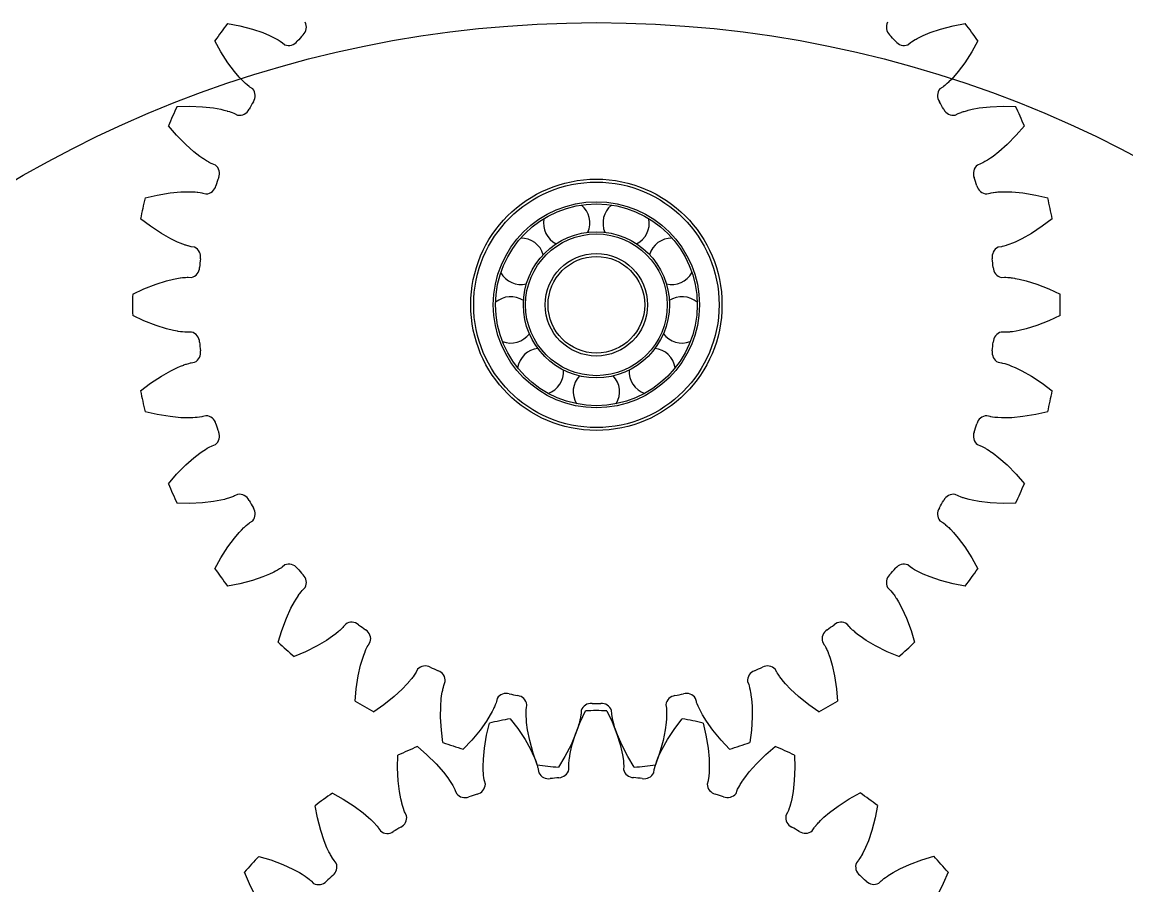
# Model space of a CAD drawing. Extents: x -3282 to 4846, y -1718 to 1845.
# Drawn here: x 2513.8 to 2628.1, y 519.1 to 608.4 of the extents above; entities that cross this region are included whole.
import ezdxf

# ---------------------------------------------------------------- set-up
doc = ezdxf.new("R2010")
doc.units = 0
doc.layers.get('0').update_dxf_attribs({"linetype": 'CONTINUOUS'})
doc.layers.add('OUTLINE', color=7, linetype='CONTINUOUS')

msp = doc.modelspace()

# ---------------------------------------------------------------- linework, layer by layer
at = {"color": 1}
for p, q in [((2535.046013, 608.288505), (2536.306459, 608.048499)), ((2610.136578, 608.048499), (2611.397025, 608.288505)), ((2536.306459, 608.048499), (2537.619102, 607.708593)), ((2537.619102, 607.708593), (2538.690024, 607.346767)), ((2538.690024, 607.346767), (2539.392957, 607.056266)), ((2607.050078, 607.056265), (2607.753013, 607.346767)), ((2607.753013, 607.346767), (2608.823935, 607.708593)), ((2608.823935, 607.708593), (2610.136578, 608.048499)), ((2534.364824, 605.376068), (2533.747066, 606.500659)), ((2539.392957, 607.056266), (2539.683123, 606.920233)), ((2539.683123, 606.920233), (2540.021278, 606.747614)), ((2540.021278, 606.747614), (2540.02947, 606.743214)), ((2540.02947, 606.743214), (2540.227684, 606.633052)), ((2540.227684, 606.633052), (2540.291637, 606.59584)), ((2540.291637, 606.59584), (2540.4974, 606.469316)), ((2540.4974, 606.469316), (2540.641694, 606.372481)), ((2540.641694, 606.372481), (2540.709845, 606.323216)), ((2540.709839, 606.32322), (2540.978943, 606.101566)), ((2605.464094, 606.101566), (2605.733198, 606.32322)), ((2605.733198, 606.32322), (2605.825442, 606.389265)), ((2605.825442, 606.389265), (2606.020443, 606.516644)), ((2606.020443, 606.516644), (2606.0292, 606.522078)), ((2606.0292, 606.522078), (2606.215357, 606.633054)), ((2606.215357, 606.633054), (2606.305747, 606.684205)), ((2606.305747, 606.684205), (2606.413565, 606.743213)), ((2606.413565, 606.743213), (2606.62, 606.850832)), ((2606.62, 606.850832), (2606.6867, 606.88425)), ((2606.6867, 606.88425), (2607.050082, 607.056267)), ((2612.695971, 606.500658), (2612.078213, 605.376068)), ((2535.093723, 604.232707), (2534.364824, 605.376068)), ((2612.078213, 605.376068), (2611.349314, 604.232707)), ((2535.768774, 603.32601), (2535.093723, 604.232707)), ((2611.349314, 604.232707), (2610.674263, 603.32601)), ((2536.262276, 602.747249), (2535.768774, 603.32601)), ((2536.538162, 602.454811), (2536.262273, 602.747252)), ((2610.180763, 602.747251), (2609.961721, 602.513323)), ((2610.674263, 603.32601), (2610.180763, 602.747251)), ((2536.590556, 602.401703), (2536.538162, 602.454811)), ((2536.7567, 602.238628), (2536.590556, 602.401703)), ((2536.846137, 602.154321), (2536.7567, 602.238628)), ((2536.922716, 602.084162), (2536.846137, 602.154321)), ((2537.085786, 601.94141), (2536.922716, 602.084162)), ((2537.093661, 601.93476), (2537.085786, 601.94141)), ((2537.275064, 601.788665), (2537.093661, 601.93476)), ((2537.366381, 601.721345), (2537.275064, 601.788665)), ((2537.660344, 601.533906), (2537.366381, 601.721345)), ((2609.076656, 601.721345), (2608.782693, 601.533906)), ((2609.144564, 601.770933), (2609.07665, 601.721341)), ((2609.281248, 601.878241), (2609.144564, 601.770933)), ((2609.465165, 602.034835), (2609.281248, 601.878241)), ((2609.520317, 602.084159), (2609.465165, 602.034835)), ((2609.686339, 602.238629), (2609.520317, 602.084159)), ((2609.693056, 602.245061), (2609.686339, 602.238629)), ((2609.961721, 602.513323), (2609.693056, 602.245061)), ((2529.82961, 599.715424), (2531.112412, 599.742725)), ((2531.112412, 599.742725), (2532.467041, 599.68316)), ((2532.467041, 599.68316), (2533.589789, 599.551898)), ((2533.589789, 599.551898), (2534.337759, 599.413893)), ((2534.337759, 599.413893), (2534.649867, 599.341161)), ((2534.649867, 599.341161), (2535.016522, 599.242621)), ((2535.016522, 599.242621), (2535.02545, 599.24002)), ((2535.02545, 599.24002), (2535.242237, 599.173477)), ((2535.242237, 599.173477), (2535.312529, 599.150375)), ((2535.312529, 599.150375), (2535.540102, 599.069396)), ((2610.995643, 599.103631), (2611.200805, 599.173478)), ((2611.200805, 599.173478), (2611.299855, 599.204718)), ((2611.299855, 599.204718), (2611.417585, 599.24002)), ((2611.417585, 599.24002), (2611.641884, 599.302367)), ((2611.641884, 599.302367), (2611.714074, 599.321187)), ((2611.714074, 599.321187), (2612.10528, 599.413893)), ((2612.105276, 599.413893), (2612.853248, 599.551898)), ((2612.853248, 599.551898), (2613.975996, 599.68316)), ((2613.975996, 599.68316), (2615.330626, 599.742725)), ((2615.330626, 599.742725), (2616.613429, 599.715424)), ((2535.540102, 599.069396), (2535.701375, 599.004678)), ((2535.701375, 599.004678), (2535.778279, 598.970658)), ((2535.778273, 598.970661), (2536.087581, 598.809801)), ((2610.355456, 598.809801), (2610.664764, 598.970661)), ((2610.664764, 598.970661), (2610.768723, 599.016084)), ((2610.768723, 599.016084), (2610.985947, 599.100137)), ((2610.985947, 599.100137), (2610.995643, 599.103631)), ((2529.768836, 596.725004), (2528.930761, 597.69658)), ((2617.512275, 597.696579), (2616.674201, 596.725004)), ((2530.719525, 595.758174), (2529.768836, 596.725004)), ((2531.568337, 595.011642), (2530.719525, 595.758174)), ((2615.723512, 595.758174), (2614.8747, 595.011642)), ((2616.674201, 596.725004), (2615.723512, 595.758174)), ((2532.171386, 594.548134), (2531.568337, 595.011642)), ((2614.8747, 595.011642), (2614.271653, 594.548135)), ((2532.502044, 594.319446), (2532.171382, 594.548136)), ((2532.564335, 594.278391), (2532.502044, 594.319446)), ((2532.760754, 594.153423), (2532.564335, 594.278391)), ((2532.865765, 594.089554), (2532.760754, 594.153423)), ((2532.955258, 594.036849), (2532.865765, 594.089554)), ((2533.144444, 593.931121), (2532.955258, 594.036849)), ((2533.153529, 593.926254), (2533.144444, 593.931121)), ((2533.361343, 593.821068), (2533.153529, 593.926254)), ((2533.464661, 593.774205), (2533.361343, 593.821068)), ((2533.791171, 593.65198), (2533.464661, 593.774205)), ((2612.978376, 593.774205), (2612.651866, 593.65198)), ((2613.05511, 593.808589), (2612.978369, 593.774202)), ((2613.211118, 593.885134), (2613.05511, 593.808589)), ((2613.423573, 594.000068), (2613.211118, 593.885134)), ((2613.487775, 594.036847), (2613.423573, 594.000068)), ((2613.682285, 594.153424), (2613.487775, 594.036847)), ((2613.690192, 594.158319), (2613.682285, 594.153424)), ((2614.008762, 594.36486), (2613.690192, 594.158319)), ((2614.271653, 594.548135), (2614.008762, 594.36486)), ((2526.509641, 590.245134), (2527.758734, 590.538548)), ((2527.758734, 590.538548), (2529.096146, 590.761929)), ((2529.096146, 590.761929), (2530.22165, 590.866967)), ((2530.22165, 590.866967), (2530.981968, 590.88749)), ((2530.981968, 590.88749), (2531.302378, 590.881238)), ((2531.302378, 590.881238), (2531.681508, 590.861083)), ((2531.681508, 590.861083), (2531.690782, 590.860395)), ((2531.690782, 590.860395), (2531.916666, 590.840378)), ((2531.916666, 590.840378), (2531.990226, 590.832396)), ((2531.990226, 590.832396), (2532.229662, 590.800501)), ((2532.229662, 590.800501), (2532.400867, 590.770728)), ((2532.400867, 590.770728), (2532.483163, 590.753442)), ((2532.483156, 590.753443), (2532.81915, 590.660407)), ((2613.623887, 590.660407), (2613.959881, 590.753443)), ((2613.959881, 590.753443), (2614.071012, 590.776259)), ((2614.071012, 590.776259), (2614.300965, 590.813312)), ((2614.300965, 590.813312), (2614.311175, 590.814714)), ((2614.311175, 590.814714), (2614.526375, 590.840379)), ((2614.526375, 590.840379), (2614.629756, 590.850343)), ((2614.629756, 590.850343), (2614.752253, 590.860395)), ((2614.752253, 590.860395), (2614.984614, 590.874746)), ((2614.984614, 590.874746), (2615.059139, 590.878145)), ((2615.059139, 590.878145), (2615.461071, 590.88749)), ((2615.461067, 590.88749), (2616.221387, 590.866967)), ((2616.221387, 590.866967), (2617.346891, 590.761929)), ((2617.346891, 590.761929), (2618.684303, 590.538548)), ((2618.684303, 590.538548), (2619.933398, 590.245134)), ((2527.071938, 587.307427), (2526.050176, 588.083526)), ((2620.39286, 588.083525), (2619.371099, 587.307427)), ((2528.202868, 586.559384), (2527.071938, 587.307427)), ((2619.371099, 587.307427), (2618.24017, 586.559384)), ((2529.188344, 586.005643), (2528.202868, 586.559384)), ((2529.874584, 585.677644), (2529.188344, 586.005643)), ((2530.245563, 585.522702), (2529.87458, 585.677646)), ((2530.315029, 585.495495), (2530.245563, 585.522702)), ((2530.533137, 585.414096), (2530.315029, 585.495495)), ((2616.273204, 585.553034), (2615.918654, 585.41724)), ((2616.568456, 585.677645), (2616.273204, 585.553034)), ((2617.254693, 586.005643), (2616.568456, 585.677645)), ((2618.24017, 586.559384), (2617.254693, 586.005643)), ((2530.649133, 585.373455), (2530.533137, 585.414096)), ((2530.747628, 585.340509), (2530.649133, 585.373455)), ((2530.954663, 585.276425), (2530.747628, 585.340509)), ((2530.964561, 585.273553), (2530.954663, 585.276425)), ((2531.189703, 585.213873), (2530.964561, 585.273553)), ((2531.300507, 585.189514), (2531.189703, 585.213873)), ((2531.645294, 585.137846), (2531.300507, 585.189515)), ((2615.142531, 585.189515), (2614.797743, 585.137846)), ((2615.224736, 585.207194), (2615.142523, 585.189513)), ((2615.39325, 585.24963), (2615.224736, 585.207194)), ((2615.624958, 585.317881), (2615.39325, 585.24963)), ((2615.695405, 585.340507), (2615.624958, 585.317881)), ((2615.909902, 585.414097), (2615.695405, 585.340507)), ((2615.918654, 585.41724), (2615.909902, 585.414097)), ((2530.171206, 581.970569), (2530.396316, 581.997953)), ((2530.396316, 581.997953), (2530.469928, 582.005439)), ((2530.469928, 582.005439), (2530.710763, 582.024023)), ((2530.710763, 582.024023), (2530.884417, 582.030496)), ((2530.884417, 582.030496), (2530.968509, 582.030698)), ((2530.968502, 582.030698), (2531.316497, 582.009552)), ((2615.12654, 582.009552), (2615.474536, 582.030698)), ((2615.474536, 582.030698), (2615.587982, 582.029909)), ((2615.587982, 582.029909), (2615.820613, 582.018343)), ((2615.820613, 582.018343), (2615.830892, 582.017591)), ((2615.830892, 582.017591), (2616.046726, 581.997953)), ((2616.046726, 581.997953), (2616.149919, 581.986205)), ((2526.391999, 580.838236), (2527.653742, 581.334799)), ((2527.653742, 581.334799), (2528.732812, 581.671547)), ((2528.732812, 581.671547), (2529.472248, 581.8497)), ((2529.472248, 581.8497), (2529.786956, 581.910202)), ((2529.786956, 581.910202), (2530.161992, 581.969313)), ((2530.161992, 581.969313), (2530.171206, 581.970569)), ((2616.149919, 581.986205), (2616.271829, 581.970569)), ((2616.271829, 581.970569), (2616.502095, 581.936296)), ((2616.502095, 581.936296), (2616.575699, 581.924126)), ((2616.575699, 581.924126), (2616.970791, 581.8497)), ((2616.970786, 581.849701), (2617.710225, 581.671547)), ((2617.710225, 581.671547), (2618.789296, 581.334799)), ((2618.789296, 581.334799), (2620.051038, 580.838236)), ((2525.231205, 580.291533), (2526.391999, 580.838236)), ((2620.051038, 580.838236), (2621.211833, 580.291532)), ((2526.391999, 577.534929), (2525.231204, 578.081633)), ((2527.653742, 577.038367), (2526.391999, 577.534929)), ((2620.051038, 577.534929), (2618.789296, 577.038367)), ((2621.211832, 578.081632), (2620.051038, 577.534929)), ((2528.732812, 576.701618), (2527.653742, 577.038367)), ((2529.472251, 576.523465), (2528.732812, 576.701618)), ((2529.867338, 576.449039), (2529.472247, 576.523465)), ((2529.940942, 576.43687), (2529.867338, 576.449039)), ((2530.171208, 576.402596), (2529.940942, 576.43687)), ((2530.293118, 576.386961), (2530.171208, 576.402596)), ((2530.396312, 576.375213), (2530.293118, 576.386961)), ((2530.612145, 576.355574), (2530.396312, 576.375213)), ((2530.622424, 576.354823), (2530.612145, 576.355574)), ((2530.855055, 576.343256), (2530.622424, 576.354823)), ((2530.968502, 576.342468), (2530.855055, 576.343256)), ((2531.316497, 576.363614), (2530.968502, 576.342468)), ((2615.474536, 576.342468), (2615.12654, 576.363614)), ((2615.558621, 576.342669), (2615.474528, 576.342468)), ((2615.732275, 576.349142), (2615.558621, 576.342669)), ((2615.97311, 576.367726), (2615.732275, 576.349142)), ((2616.046721, 576.375212), (2615.97311, 576.367726)), ((2616.271831, 576.402597), (2616.046721, 576.375212)), ((2616.281045, 576.403852), (2616.271831, 576.402597)), ((2616.656081, 576.462963), (2616.281045, 576.403852)), ((2616.970789, 576.523465), (2616.656081, 576.462963)), ((2617.710225, 576.701618), (2616.970789, 576.523465)), ((2618.789296, 577.038367), (2617.710225, 576.701618)), ((2530.169833, 572.820132), (2530.524384, 572.955925)), ((2530.524384, 572.955925), (2530.533136, 572.959069)), ((2530.533136, 572.959069), (2530.747633, 573.032658)), ((2530.747633, 573.032658), (2530.818079, 573.055285)), ((2530.818079, 573.055285), (2531.049788, 573.123535)), ((2531.049788, 573.123535), (2531.218301, 573.165971)), ((2531.218301, 573.165971), (2531.300514, 573.183652)), ((2531.300507, 573.183651), (2531.645294, 573.235319)), ((2614.797743, 573.235319), (2615.142531, 573.183651)), ((2615.142531, 573.183651), (2615.253334, 573.159293)), ((2615.253334, 573.159293), (2615.478477, 573.099612)), ((2615.478477, 573.099612), (2615.488374, 573.09674)), ((2615.488374, 573.09674), (2615.695409, 573.032657)), ((2615.695409, 573.032657), (2615.793904, 572.99971)), ((2615.793904, 572.99971), (2615.9099, 572.959069)), ((2615.9099, 572.959069), (2616.128009, 572.87767)), ((2616.128009, 572.87767), (2616.197474, 572.850463)), ((2616.197474, 572.850463), (2616.568457, 572.695519)), ((2527.071938, 571.065739), (2528.202868, 571.813781)), ((2528.202868, 571.813781), (2529.188344, 572.367522)), ((2529.188344, 572.367522), (2529.874581, 572.69552)), ((2529.874582, 572.69552), (2530.169833, 572.820132)), ((2616.568453, 572.695521), (2617.254693, 572.367522)), ((2617.254693, 572.367522), (2618.24017, 571.813781)), ((2618.24017, 571.813781), (2619.371099, 571.065739)), ((2526.050177, 570.28964), (2527.071938, 571.065739)), ((2619.371099, 571.065739), (2620.392861, 570.289639)), ((2527.758734, 567.834617), (2526.50964, 568.128031)), ((2529.096146, 567.611237), (2527.758734, 567.834617)), ((2530.22165, 567.506199), (2529.096146, 567.611237)), ((2530.981971, 567.485676), (2530.22165, 567.506199)), ((2531.383898, 567.49502), (2530.981966, 567.485676)), ((2531.458424, 567.498419), (2531.383898, 567.49502)), ((2531.690784, 567.51277), (2531.458424, 567.498419)), ((2531.813281, 567.522823), (2531.690784, 567.51277)), ((2531.916662, 567.532786), (2531.813281, 567.522823)), ((2532.131862, 567.558452), (2531.916662, 567.532786)), ((2532.142073, 567.559854), (2532.131862, 567.558452)), ((2532.372025, 567.596907), (2532.142073, 567.559854)), ((2532.483156, 567.619722), (2532.372025, 567.596907)), ((2532.81915, 567.712758), (2532.483156, 567.619722)), ((2613.959881, 567.619722), (2613.623887, 567.712758)), ((2614.042171, 567.602437), (2613.959874, 567.619724)), ((2614.213375, 567.572664), (2614.042171, 567.602437)), ((2614.452812, 567.540769), (2614.213375, 567.572664)), ((2614.526371, 567.532787), (2614.452812, 567.540769)), ((2614.752255, 567.51277), (2614.526371, 567.532787)), ((2614.761529, 567.512082), (2614.752255, 567.51277)), ((2615.140659, 567.491927), (2614.761529, 567.512082)), ((2615.461069, 567.485676), (2615.140659, 567.491927)), ((2616.221387, 567.506199), (2615.461069, 567.485676)), ((2617.346891, 567.611237), (2616.221387, 567.506199)), ((2618.684303, 567.834617), (2617.346891, 567.611237)), ((2619.933396, 568.128031), (2618.684303, 567.834617)), ((2531.568337, 563.361523), (2532.171384, 563.82503)), ((2532.171384, 563.82503), (2532.434275, 564.008305)), ((2532.434275, 564.008305), (2532.752845, 564.214846)), ((2532.752845, 564.214846), (2532.760752, 564.219741)), ((2532.760752, 564.219741), (2532.955262, 564.336319)), ((2532.955262, 564.336319), (2533.019465, 564.373098)), ((2533.019465, 564.373098), (2533.23192, 564.488031)), ((2533.23192, 564.488031), (2533.387928, 564.564576)), ((2533.387928, 564.564576), (2533.464668, 564.598964)), ((2533.464661, 564.598961), (2533.791171, 564.721185)), ((2612.651866, 564.721185), (2612.978376, 564.598961)), ((2612.978376, 564.598961), (2613.081694, 564.552098)), ((2613.081694, 564.552098), (2613.289508, 564.446911)), ((2613.289508, 564.446911), (2613.298593, 564.442044)), ((2613.298593, 564.442044), (2613.487779, 564.336316)), ((2613.487779, 564.336316), (2613.577273, 564.283611)), ((2613.577273, 564.283611), (2613.682283, 564.219742)), ((2613.682283, 564.219742), (2613.878702, 564.094774)), ((2613.878702, 564.094774), (2613.940993, 564.053719)), ((2613.940993, 564.053719), (2614.271655, 563.825029)), ((2614.271651, 563.825032), (2614.8747, 563.361523)), ((2529.768836, 561.648162), (2530.719525, 562.614991)), ((2530.719525, 562.614991), (2531.568337, 563.361523)), ((2614.8747, 563.361523), (2615.723512, 562.614991)), ((2615.723512, 562.614991), (2616.674201, 561.648162)), ((2528.930762, 560.676586), (2529.768836, 561.648162)), ((2616.674201, 561.648162), (2617.512276, 560.676585)), ((2535.025452, 559.133146), (2534.801153, 559.070798)), ((2535.143182, 559.168447), (2535.025452, 559.133146)), ((2535.242232, 559.199687), (2535.143182, 559.168447)), ((2535.447394, 559.269534), (2535.242232, 559.199687)), ((2535.45709, 559.273029), (2535.447394, 559.269534)), ((2535.674314, 559.357081), (2535.45709, 559.273029)), ((2535.778273, 559.402504), (2535.674314, 559.357081)), ((2536.087581, 559.563364), (2535.778273, 559.402504)), ((2610.664764, 559.402504), (2610.355456, 559.563364)), ((2610.741662, 559.368488), (2610.664758, 559.402507)), ((2610.902936, 559.30377), (2610.741662, 559.368488)), ((2611.130508, 559.222791), (2610.902936, 559.30377)), ((2611.2008, 559.199689), (2611.130508, 559.222791)), ((2611.417587, 559.133145), (2611.2008, 559.199689)), ((2611.426515, 559.130544), (2611.417587, 559.133145)), ((2611.79317, 559.032004), (2611.426515, 559.130544)), ((2531.112412, 558.630441), (2529.829608, 558.657742)), ((2532.467041, 558.690005), (2531.112412, 558.630441)), ((2533.589789, 558.821268), (2532.467041, 558.690005)), ((2534.337761, 558.959273), (2533.589789, 558.821268)), ((2534.728963, 559.051978), (2534.337757, 558.959272)), ((2534.801153, 559.070798), (2534.728963, 559.051978)), ((2612.105278, 558.959272), (2611.79317, 559.032004)), ((2612.853248, 558.821268), (2612.105278, 558.959272)), ((2613.975996, 558.690005), (2612.853248, 558.821268)), ((2615.330626, 558.630441), (2613.975996, 558.690005)), ((2616.613428, 558.657742), (2615.330626, 558.630441)), ((2537.366381, 556.65182), (2537.660344, 556.839259)), ((2608.782693, 556.839259), (2609.076656, 556.65182)), ((2536.262274, 555.625914), (2536.481316, 555.859842)), ((2536.481316, 555.859842), (2536.749982, 556.128104)), ((2536.749982, 556.128104), (2536.756698, 556.134536)), ((2536.756698, 556.134536), (2536.92272, 556.289007)), ((2536.92272, 556.289007), (2536.977873, 556.338331)), ((2536.977873, 556.338331), (2537.161789, 556.494925)), ((2537.161789, 556.494925), (2537.298473, 556.602233)), ((2537.298473, 556.602233), (2537.366387, 556.651824)), ((2609.076656, 556.65182), (2609.167973, 556.5845)), ((2609.167973, 556.5845), (2609.349377, 556.438405)), ((2609.349377, 556.438405), (2609.357251, 556.431756)), ((2609.357251, 556.431756), (2609.520321, 556.289004)), ((2609.520321, 556.289004), (2609.596901, 556.218844)), ((2609.596901, 556.218844), (2609.686338, 556.134537)), ((2609.686338, 556.134537), (2609.852482, 555.971463)), ((2609.852482, 555.971463), (2609.904875, 555.918354)), ((2609.904875, 555.918354), (2610.180764, 555.625913)), ((2535.093723, 554.140459), (2535.768774, 555.047155)), ((2535.768774, 555.047155), (2536.262274, 555.625914)), ((2610.180761, 555.625916), (2610.674263, 555.047155)), ((2610.674263, 555.047155), (2611.349314, 554.140459)), ((2534.364824, 552.997097), (2535.093723, 554.140459)), ((2611.349314, 554.140459), (2612.078213, 552.997097)), ((2533.747066, 551.872508), (2534.364824, 552.997097)), ((2540.978943, 552.271599), (2540.709839, 552.049945)), ((2605.733198, 552.049945), (2605.464094, 552.271599)), ((2612.078213, 552.997097), (2612.695972, 551.872507)), ((2539.392959, 551.3169), (2538.690024, 551.026399)), ((2539.756337, 551.488915), (2539.392955, 551.316899)), ((2539.823037, 551.522333), (2539.756337, 551.488915)), ((2540.029472, 551.629953), (2539.823037, 551.522333)), ((2540.13729, 551.68896), (2540.029472, 551.629953)), ((2540.22768, 551.740111), (2540.13729, 551.68896)), ((2540.413837, 551.851087), (2540.22768, 551.740111)), ((2540.422594, 551.856521), (2540.413837, 551.851087)), ((2540.617595, 551.983901), (2540.422594, 551.856521)), ((2540.709839, 552.049945), (2540.617595, 551.983901)), ((2605.801343, 552.000684), (2605.733193, 552.049949)), ((2605.945637, 551.90385), (2605.801343, 552.000684)), ((2606.1514, 551.777325), (2605.945637, 551.90385)), ((2606.215353, 551.740114), (2606.1514, 551.777325)), ((2606.413567, 551.629952), (2606.215353, 551.740114)), ((2606.421759, 551.625551), (2606.413567, 551.629952)), ((2606.759914, 551.452933), (2606.421759, 551.625551)), ((2607.05008, 551.316899), (2606.759914, 551.452933)), ((2607.753013, 551.026399), (2607.050081, 551.316899)), ((2536.306459, 550.324666), (2535.046012, 550.084661)), ((2537.619102, 550.664572), (2536.306459, 550.324666)), ((2538.690024, 551.026399), (2537.619102, 550.664572)), ((2608.823935, 550.664572), (2607.753013, 551.026399)), ((2610.136578, 550.324666), (2608.823935, 550.664572)), ((2611.397024, 550.084661), (2610.136578, 550.324666)), ((2542.13408, 548.73087), (2542.341099, 549.049129)), ((2542.341099, 549.049129), (2542.346332, 549.056816)), ((2542.346332, 549.056816), (2542.476609, 549.242429)), ((2542.476609, 549.242429), (2542.520302, 549.302142)), ((2542.520302, 549.302142), (2542.667642, 549.493553)), ((2542.667642, 549.493553), (2542.779028, 549.626934)), ((2542.779028, 549.626934), (2542.835147, 549.689562)), ((2542.835142, 549.689556), (2543.083711, 549.934018)), ((2603.359326, 549.934018), (2603.607895, 549.689556)), ((2603.607895, 549.689556), (2603.683219, 549.604722)), ((2603.683219, 549.604722), (2603.830284, 549.424103)), ((2603.830284, 549.424103), (2603.836604, 549.415962)), ((2603.836604, 549.415962), (2603.966431, 549.242426)), ((2603.966431, 549.242426), (2604.02675, 549.157877)), ((2604.02675, 549.157877), (2604.096704, 549.056818)), ((2604.096704, 549.056818), (2604.225312, 548.862763)), ((2604.225312, 548.862763), (2604.265519, 548.799922)), ((2541.134289, 546.760562), (2541.606075, 547.787796)), ((2541.606075, 547.787796), (2541.968461, 548.456512)), ((2541.968461, 548.456513), (2542.13408, 548.73087)), ((2604.265519, 548.799922), (2604.474577, 548.456511)), ((2604.474575, 548.456515), (2604.836962, 547.787796)), ((2604.836962, 547.787796), (2605.308748, 546.760562)), ((2540.659036, 545.490639), (2541.134289, 546.760562)), ((2605.308748, 546.760562), (2605.784001, 545.490639)), ((2540.288593, 544.262186), (2540.659036, 545.490639)), ((2546.577337, 545.411251), (2546.484143, 545.331117)), ((2546.655117, 545.480078), (2546.577337, 545.411251)), ((2546.814132, 545.627333), (2546.655117, 545.480078)), ((2546.821568, 545.634469), (2546.814132, 545.627333)), ((2546.985825, 545.799608), (2546.821568, 545.634469)), ((2547.062321, 545.883387), (2546.985825, 545.799608)), ((2547.279461, 546.156148), (2547.062321, 545.883387)), ((2599.380716, 545.883387), (2599.163576, 546.156148)), ((2599.43713, 545.821035), (2599.380711, 545.883393)), ((2599.558137, 545.696316), (2599.43713, 545.821035)), ((2599.733098, 545.529776), (2599.558137, 545.696316)), ((2599.787917, 545.480081), (2599.733098, 545.529776)), ((2599.958895, 545.331116), (2599.787917, 545.480081)), ((2605.784001, 545.490639), (2606.154444, 544.262184)), ((2545.299452, 544.462265), (2544.32716, 543.885688)), ((2545.926627, 544.892567), (2545.299452, 544.462265)), ((2546.246301, 545.136373), (2545.926623, 544.892564)), ((2546.304595, 545.182929), (2546.246301, 545.136373)), ((2546.484143, 545.331117), (2546.304595, 545.182929)), ((2549.631934, 544.016454), (2549.824245, 544.307254)), ((2596.618792, 544.307254), (2596.811103, 544.016454)), ((2599.965994, 545.325108), (2599.958895, 545.331116)), ((2600.26087, 545.085955), (2599.965994, 545.325108)), ((2600.516412, 544.892565), (2600.26087, 545.085955)), ((2601.143585, 544.462265), (2600.516412, 544.892565)), ((2602.115877, 543.885688), (2601.143585, 544.462265)), ((2543.113871, 543.280296), (2541.930868, 542.783473)), ((2544.32716, 543.885688), (2543.113871, 543.280296)), ((2549.145514, 542.932958), (2549.28184, 543.287304)), ((2549.28184, 543.287304), (2549.28536, 543.295912)), ((2549.28536, 543.295912), (2549.374199, 543.504555)), ((2549.374199, 543.504555), (2549.404522, 543.572047)), ((2549.404522, 543.572047), (2549.508845, 543.789908)), ((2549.508845, 543.789908), (2549.590066, 543.943534)), ((2549.590066, 543.943534), (2549.631938, 544.016461)), ((2596.811103, 544.016454), (2596.867143, 543.917813)), ((2596.867143, 543.917813), (2596.973442, 543.710565)), ((2596.973442, 543.710565), (2596.977931, 543.701287)), ((2596.977931, 543.701287), (2597.06884, 543.504551)), ((2597.06884, 543.504551), (2597.110263, 543.409309)), ((2597.110263, 543.409309), (2597.157677, 543.295913)), ((2597.157677, 543.295913), (2597.243128, 543.07936)), ((2603.329166, 543.280296), (2602.115877, 543.885688)), ((2604.512168, 542.783474), (2603.329166, 543.280296)), ((2548.825123, 541.900715), (2549.040556, 542.630162)), ((2549.040556, 542.630162), (2549.145514, 542.932958)), ((2597.243128, 543.07936), (2597.269391, 543.009533)), ((2597.269391, 543.009533), (2597.402482, 542.63016)), ((2597.40248, 542.630164), (2597.617914, 541.900715)), ((2548.57722, 540.797838), (2548.825123, 541.900715)), ((2554.368557, 540.870279), (2554.243633, 540.69318)), ((2554.374347, 540.878805), (2554.368557, 540.870279)), ((2554.50068, 541.074486), (2554.374347, 540.878805)), ((2554.558086, 541.172339), (2554.50068, 541.074486)), ((2554.713771, 541.484285), (2554.558086, 541.172339)), ((2591.884951, 541.172339), (2591.729266, 541.484285)), ((2591.927168, 541.09962), (2591.884948, 541.172345)), ((2592.019601, 540.952468), (2591.927168, 541.09962)), ((2592.156113, 540.753191), (2592.019601, 540.952468)), ((2597.617914, 541.900715), (2597.865817, 540.797838)), ((2548.376385, 539.456856), (2548.57722, 540.797838)), ((2553.653213, 539.967046), (2553.129208, 539.415751)), ((2553.91521, 540.271989), (2553.65321, 539.967043)), ((2553.962552, 540.329647), (2553.91521, 540.271989)), ((2554.107366, 540.511927), (2553.962552, 540.329647)), ((2554.181862, 540.609687), (2554.107366, 540.511927)), ((2554.243633, 540.69318), (2554.181862, 540.609687)), ((2557.386406, 539.633269), (2557.433912, 539.800424)), ((2557.433912, 539.800424), (2557.459706, 539.880462)), ((2557.459704, 539.880456), (2557.587352, 540.204884)), ((2588.855686, 540.204884), (2588.983333, 539.880456)), ((2588.983333, 539.880456), (2589.01764, 539.772318)), ((2589.01764, 539.772318), (2589.078526, 539.547498)), ((2592.199401, 540.693184), (2592.156113, 540.753191)), ((2592.335672, 540.511925), (2592.199401, 540.693184)), ((2592.341366, 540.504573), (2592.335672, 540.511925)), ((2592.580076, 540.209338), (2592.341366, 540.504573)), ((2592.789826, 539.967045), (2592.580076, 540.209338)), ((2593.31383, 539.415751), (2592.789826, 539.967044)), ((2597.865817, 540.797838), (2598.066652, 539.456856)), ((2548.269447, 538.178227), (2548.376385, 539.456856)), ((2552.29804, 538.649622), (2551.237133, 537.805202)), ((2553.129208, 539.415751), (2552.29804, 538.649622)), ((2557.169475, 538.401503), (2557.209184, 538.719504)), ((2557.209184, 538.719504), (2557.268859, 539.09445)), ((2557.268859, 539.09445), (2557.270512, 539.103602)), ((2557.270512, 539.103602), (2557.314031, 539.326156)), ((2557.314031, 539.326156), (2557.329659, 539.398478)), ((2557.329659, 539.398478), (2557.386406, 539.633269)), ((2589.078526, 539.547498), (2589.080988, 539.537491)), ((2589.080988, 539.537491), (2589.129007, 539.326152)), ((2589.129007, 539.326152), (2589.149723, 539.224379)), ((2589.149723, 539.224379), (2589.172525, 539.103603)), ((2589.172525, 539.103603), (2589.211085, 538.874016)), ((2589.211085, 538.874016), (2589.222256, 538.800254)), ((2589.222256, 538.800254), (2589.273562, 538.401501)), ((2594.144998, 538.649622), (2593.31383, 539.415751)), ((2595.205905, 537.805202), (2594.144998, 538.649622)), ((2598.066652, 539.456856), (2598.17359, 538.178226)), ((2551.237133, 537.805202), (2550.183276, 537.073276)), ((2557.097226, 536.512887), (2557.110411, 537.643205)), ((2557.110411, 537.643205), (2557.169475, 538.401503)), ((2562.618512, 537.494117), (2562.565969, 537.383005)), ((2562.661574, 537.588629), (2562.618512, 537.494117)), ((2562.746947, 537.787831), (2562.661574, 537.588629)), ((2562.750838, 537.797374), (2562.746947, 537.787831)), ((2562.833726, 538.015046), (2562.750838, 537.797374)), ((2562.869533, 538.122696), (2562.833726, 538.015046)), ((2562.956958, 538.460193), (2562.869533, 538.122696)), ((2565.967752, 537.378678), (2565.976342, 537.46233)), ((2565.976341, 537.462323), (2566.033746, 537.806202)), ((2580.409291, 537.806202), (2580.466696, 537.462323)), ((2580.466696, 537.462323), (2580.477771, 537.349416)), ((2583.573505, 538.122696), (2583.486079, 538.460193)), ((2583.59968, 538.042788), (2583.573502, 538.122703)), ((2583.659498, 537.879634), (2583.59968, 538.042788)), ((2583.751595, 537.656329), (2583.659498, 537.879634)), ((2583.781462, 537.588633), (2583.751595, 537.656329)), ((2583.877069, 537.383004), (2583.781462, 537.588633)), ((2589.273562, 538.401505), (2589.332626, 537.643205)), ((2589.332626, 537.643205), (2589.345811, 536.512887)), ((2596.25976, 537.073277), (2595.205905, 537.805202)), ((2557.179585, 535.159452), (2557.097226, 536.512887)), ((2562.235027, 536.755608), (2561.837094, 536.107412)), ((2562.427899, 537.108359), (2562.235025, 536.755604)), ((2562.462217, 537.1746), (2562.427899, 537.108359)), ((2562.565969, 537.383005), (2562.462217, 537.1746)), ((2564.30914, 536.355011), (2565.085573, 535.333503)), ((2565.949096, 536.889849), (2565.949346, 536.96384)), ((2565.949096, 536.889849), (2565.949346, 536.96384)), ((2565.9528, 536.66311), (2565.949096, 536.889849)), ((2565.949346, 536.96384), (2565.956038, 537.205298)), ((2565.953086, 536.653815), (2565.9528, 536.66311)), ((2565.972671, 536.274655), (2565.953086, 536.653815)), ((2565.956038, 537.205298), (2565.967752, 537.378678)), ((2565.999946, 535.955347), (2565.972671, 536.274655)), ((2571.541035, 536.302108), (2571.518564, 536.200709)), ((2571.583126, 536.514707), (2571.541035, 536.302108)), ((2571.554541, 536.015559), (2572.100865, 537.176533)), ((2571.584948, 536.524851), (2571.583126, 536.514707)), ((2571.620768, 536.754999), (2571.584948, 536.524851)), ((2571.63341, 536.867741), (2571.620768, 536.754999)), ((2571.648756, 537.21604), (2571.63341, 536.867741)), ((2574.310765, 537.177255), (2574.857848, 536.01664)), ((2574.809627, 536.867741), (2574.794282, 537.21604)), ((2574.818617, 536.784138), (2574.809626, 536.867749)), ((2574.843206, 536.612112), (2574.818617, 536.784138)), ((2574.886862, 536.374539), (2574.843206, 536.612112)), ((2574.902001, 536.302113), (2574.886862, 536.374539)), ((2574.952766, 536.081099), (2574.902001, 536.302113)), ((2580.475811, 536.356052), (2580.443091, 535.955345)), ((2580.480221, 536.430525), (2580.475811, 536.356052)), ((2580.477771, 537.349416), (2580.490584, 537.11685)), ((2580.490237, 536.663112), (2580.480221, 536.430525)), ((2580.493044, 536.785989), (2580.490237, 536.663112)), ((2580.490584, 537.11685), (2580.490911, 537.106549)), ((2580.490911, 537.106549), (2580.493941, 536.889845)), ((2580.493941, 536.889845), (2580.493044, 536.785989)), ((2581.32726, 535.338818), (2582.103025, 536.360835)), ((2583.88111, 537.374628), (2583.877069, 537.383004)), ((2584.05322, 537.036214), (2583.88111, 537.374628)), ((2584.208011, 536.755606), (2584.05322, 537.036214)), ((2584.605944, 536.107412), (2584.208011, 536.755605)), ((2589.345811, 536.512887), (2589.263452, 535.159452)), ((2557.340826, 533.886531), (2557.179585, 535.159452)), ((2561.183376, 535.185216), (2560.321217, 534.138674)), ((2561.837094, 536.107412), (2561.183376, 535.185216)), ((2561.854677, 534.64565), (2562.147682, 535.89484)), ((2565.085573, 535.333503), (2565.833986, 534.202819)), ((2566.099831, 535.20134), (2565.999946, 535.955347)), ((2566.321941, 534.09298), (2566.099831, 535.20134)), ((2571.297004, 535.398606), (2571.042534, 534.681841)), ((2571.058391, 534.753654), (2571.554541, 536.015559)), ((2571.41232, 535.78375), (2571.297003, 535.398602)), ((2571.432116, 535.855678), (2571.41232, 535.78375)), ((2571.490271, 536.0811), (2571.432116, 535.855678)), ((2571.518564, 536.200709), (2571.490271, 536.0811)), ((2574.857848, 536.01664), (2575.354823, 534.75506)), ((2574.954978, 536.072066), (2574.952766, 536.081099)), ((2575.052967, 535.705264), (2574.954978, 536.072066)), ((2575.146034, 535.398604), (2575.052967, 535.705264)), ((2575.400503, 534.681841), (2575.146034, 535.398604)), ((2580.343206, 535.20134), (2580.121096, 534.09298)), ((2580.443092, 535.95535), (2580.343206, 535.20134)), ((2580.579588, 534.207644), (2581.32726, 535.338818)), ((2584.264784, 535.902077), (2584.558606, 534.653079)), ((2585.259661, 535.185216), (2584.605944, 536.107412)), ((2586.12182, 534.138674), (2585.259661, 535.185216)), ((2589.263452, 535.159452), (2589.102211, 533.88653)), ((2560.321217, 534.138674), (2559.442565, 533.203633)), ((2561.631734, 533.308165), (2561.854677, 534.64565)), ((2565.833986, 534.202819), (2566.388049, 533.217523)), ((2566.683895, 532.786245), (2566.321941, 534.09298)), ((2571.042534, 534.681841), (2570.594837, 533.643881)), ((2570.721996, 533.674474), (2571.058391, 534.753654)), ((2575.354823, 534.75506), (2575.691924, 533.6761)), ((2575.8482, 533.643881), (2575.400503, 534.681841)), ((2580.121096, 534.09298), (2579.759142, 532.786245)), ((2580.026169, 533.221986), (2580.579588, 534.207644)), ((2584.558606, 534.653079), (2584.782424, 533.315741)), ((2587.000471, 533.203634), (2586.12182, 534.138674)), ((2554.697029, 533.47128), (2555.668879, 532.633524)), ((2561.527064, 532.182626), (2561.631734, 533.308165)), ((2566.388049, 533.217523), (2566.716272, 532.531393)), ((2570.594837, 533.643881), (2569.969106, 532.440955)), ((2570.469788, 532.539865), (2570.544085, 532.934981)), ((2570.544084, 532.934977), (2570.721996, 533.674474)), ((2575.691924, 533.6761), (2575.87032, 532.936722)), ((2576.473931, 532.440955), (2575.8482, 533.643881)), ((2575.87032, 532.936722), (2575.930925, 532.622034)), ((2579.698395, 532.535639), (2580.026169, 533.221986)), ((2584.782424, 533.315741), (2584.887831, 532.190271)), ((2590.745719, 532.645002), (2591.717022, 533.483395)), ((2552.651598, 531.288961), (2552.678479, 532.571773)), ((2555.668879, 532.633524), (2556.636019, 531.683151)), ((2556.636019, 531.683151), (2557.38283, 530.834584)), ((2561.50679, 531.422299), (2561.527064, 532.182626)), ((2567.106268, 531.574664), (2566.683895, 532.786245)), ((2566.716272, 532.531393), (2566.84098, 532.236182)), ((2566.84098, 532.236182), (2566.976889, 531.881677)), ((2566.976889, 531.881677), (2566.980036, 531.872926)), ((2566.980036, 531.872926), (2567.053695, 531.658453)), ((2569.969106, 532.440955), (2569.304061, 531.343666)), ((2570.364328, 531.552113), (2570.375819, 531.784748)), ((2570.375819, 531.784748), (2570.376567, 531.795027)), ((2570.376567, 531.795027), (2570.396135, 532.010868)), ((2570.396135, 532.010868), (2570.407849, 532.114064)), ((2570.407849, 532.114064), (2570.423445, 532.23598)), ((2570.423445, 532.23598), (2570.457643, 532.466257)), ((2570.457643, 532.466257), (2570.469788, 532.539865)), ((2575.930925, 532.622034), (2575.990159, 532.247018)), ((2575.990159, 532.247018), (2575.991417, 532.237804)), ((2575.991417, 532.237804), (2576.018875, 532.012703)), ((2576.018875, 532.012703), (2576.026385, 531.939094)), ((2576.026385, 531.939094), (2576.045048, 531.698265)), ((2576.045048, 531.698265), (2576.051578, 531.524613)), ((2577.138975, 531.343667), (2576.473931, 532.440955)), ((2579.759142, 532.786245), (2579.336769, 531.574663)), ((2579.361545, 531.662485), (2579.39446, 531.760991)), ((2579.39446, 531.760991), (2579.435062, 531.877)), ((2579.435062, 531.877), (2579.51639, 532.095135)), ((2579.51639, 532.095135), (2579.543574, 532.164609)), ((2579.543574, 532.164609), (2579.698397, 532.535643)), ((2584.887831, 532.190271), (2584.908603, 531.42996)), ((2589.032947, 530.844941), (2589.779201, 531.693997)), ((2589.779201, 531.693997), (2590.745719, 532.645002)), ((2593.736159, 532.585207), (2593.76388, 531.302414)), ((2552.711606, 529.934351), (2552.651598, 531.288961)), ((2557.38283, 530.834584), (2557.846534, 530.231688)), ((2561.516266, 531.020375), (2561.50679, 531.422304)), ((2561.51969, 530.945851), (2561.516266, 531.020375)), ((2561.534116, 530.713495), (2561.51969, 530.945851)), ((2561.544209, 530.591001), (2561.534116, 530.713495)), ((2561.554206, 530.487624), (2561.544209, 530.591001)), ((2567.053695, 531.658453), (2567.076345, 531.588013)), ((2567.076345, 531.588013), (2567.144671, 531.356327)), ((2567.144671, 531.356327), (2567.187162, 531.187828)), ((2567.187162, 531.187828), (2567.20487, 531.105621)), ((2567.204869, 531.105628), (2567.25665, 530.760858)), ((2570.363577, 531.438667), (2570.364328, 531.552113)), ((2570.384837, 531.090678), (2570.363577, 531.438667)), ((2576.051807, 531.440528), (2576.030775, 531.092526)), ((2576.051578, 531.524613), (2576.051807, 531.440521)), ((2579.159176, 530.764753), (2579.210732, 531.109557)), ((2579.210732, 531.109557), (2579.235054, 531.220368)), ((2579.235054, 531.220368), (2579.294661, 531.44553)), ((2579.294661, 531.44553), (2579.297529, 531.455429)), ((2579.297529, 531.455429), (2579.361545, 531.662485)), ((2584.88174, 530.721137), (2584.861797, 530.495246)), ((2584.882425, 530.730411), (2584.88174, 530.721137)), ((2584.902456, 531.109548), (2584.882425, 530.730411)), ((2584.908603, 531.42996), (2584.902456, 531.109548)), ((2588.569635, 530.24174), (2589.032947, 530.844941)), ((2593.76388, 531.302414), (2593.704759, 529.947765)), ((2552.843236, 528.811646), (2552.711606, 529.934351)), ((2557.846534, 530.231688), (2558.029895, 529.968857)), ((2558.029895, 529.968857), (2558.23654, 529.650355)), ((2558.23654, 529.650355), (2558.241437, 529.642449)), ((2558.241437, 529.642449), (2558.358079, 529.447978)), ((2558.358079, 529.447978), (2558.394879, 529.383787)), ((2561.579942, 530.272432), (2561.554206, 530.487624)), ((2561.581348, 530.262222), (2561.579942, 530.272432)), ((2561.618476, 530.032281), (2561.581348, 530.262222)), ((2561.641327, 529.921158), (2561.618476, 530.032281)), ((2561.734474, 529.585194), (2561.641327, 529.921158)), ((2584.775047, 529.928728), (2584.682121, 529.592703)), ((2584.792305, 530.011023), (2584.775046, 529.928721)), ((2584.822023, 530.182238), (2584.792305, 530.011023)), ((2584.853839, 530.421684), (2584.822023, 530.182238)), ((2584.861797, 530.495246), (2584.853839, 530.421684)), ((2587.952941, 529.26848), (2588.058608, 529.457701)), ((2588.058608, 529.457701), (2588.111283, 529.547211)), ((2588.111283, 529.547211), (2588.175118, 529.652243)), ((2588.175118, 529.652243), (2588.300022, 529.848703)), ((2588.300022, 529.848703), (2588.341056, 529.911007)), ((2588.341056, 529.911007), (2588.569638, 530.241744)), ((2593.704759, 529.947765), (2593.573863, 528.824975)), ((2545.894528, 528.652095), (2547.019319, 528.034705)), ((2552.981486, 528.063719), (2552.843236, 528.811646)), ((2558.394879, 529.383787), (2558.509882, 529.17137)), ((2558.509882, 529.17137), (2558.586478, 529.015387)), ((2558.586478, 529.015387), (2558.620891, 528.938658)), ((2558.620888, 528.938665), (2558.743219, 528.612194)), ((2587.674012, 528.621661), (2587.79613, 528.948212)), ((2587.79613, 528.948212), (2587.842959, 529.051545)), ((2587.842959, 529.051545), (2587.948077, 529.259394)), ((2587.948077, 529.259394), (2587.952941, 529.26848)), ((2593.573863, 528.824975), (2593.436104, 528.07696)), ((2599.398287, 528.051845), (2600.522676, 528.669972)), ((2544.347524, 526.092196), (2544.107106, 527.352564)), ((2547.019319, 528.034705), (2548.162919, 527.30618)), ((2548.162919, 527.30618), (2549.069837, 526.631426)), ((2553.074319, 527.672547), (2552.981485, 528.063723)), ((2553.093163, 527.600363), (2553.074319, 527.672547)), ((2553.155584, 527.376085), (2553.093163, 527.600363)), ((2553.190924, 527.258366), (2553.155584, 527.376085)), ((2553.222196, 527.159326), (2553.190924, 527.258366)), ((2553.29211, 526.954187), (2553.222196, 527.159326)), ((2593.195983, 527.172403), (2593.172904, 527.102103)), ((2593.262456, 527.389211), (2593.195983, 527.172403)), ((2593.265054, 527.39814), (2593.262456, 527.389211)), ((2593.363474, 527.764827), (2593.265054, 527.39814)), ((2593.436104, 528.076959), (2593.363474, 527.764827)), ((2597.348689, 526.647225), (2598.255165, 527.322572)), ((2598.255165, 527.322572), (2599.398287, 528.051845)), ((2602.310947, 527.371609), (2602.071354, 526.111085)), ((2544.687859, 524.779664), (2544.347524, 526.092196)), ((2549.069837, 526.631426), (2549.648757, 526.138115)), ((2549.648757, 526.138115), (2549.882757, 525.91915)), ((2553.295608, 526.944493), (2553.29211, 526.954187)), ((2553.379732, 526.727297), (2553.295608, 526.944493)), ((2553.425188, 526.623352), (2553.379732, 526.727297)), ((2553.58615, 526.314097), (2553.425188, 526.623352)), ((2592.993343, 526.636301), (2592.832584, 526.326939)), ((2593.027334, 526.713209), (2592.99334, 526.636294)), ((2593.092, 526.874504), (2593.027334, 526.713209)), ((2593.172904, 527.102103), (2593.092, 526.874504)), ((2596.477742, 525.877552), (2596.770093, 526.153536)), ((2596.770089, 526.153533), (2597.348689, 526.647225)), ((2602.071354, 526.111085), (2601.731877, 524.798331)), ((2549.882757, 525.91915), (2550.151107, 525.650572)), ((2550.151107, 525.650572), (2550.157541, 525.643858)), ((2550.157541, 525.643858), (2550.312066, 525.477887)), ((2550.312066, 525.477887), (2550.361408, 525.42275)), ((2550.361408, 525.42275), (2550.518062, 525.238885)), ((2550.518062, 525.238885), (2550.625414, 525.102236)), ((2550.625414, 525.102236), (2550.675028, 525.034338)), ((2550.675024, 525.034344), (2550.862559, 524.740442)), ((2595.557204, 524.755068), (2595.744547, 525.049093)), ((2595.744547, 525.049093), (2595.811837, 525.140431)), ((2595.811837, 525.140431), (2595.957873, 525.321883)), ((2595.957873, 525.321883), (2595.964519, 525.329759)), ((2595.964519, 525.329759), (2596.107218, 525.492876)), ((2596.107218, 525.492876), (2596.177353, 525.569479)), ((2596.177353, 525.569479), (2596.26163, 525.658943)), ((2596.26163, 525.658943), (2596.42465, 525.825141)), ((2596.42465, 525.825141), (2596.477742, 525.877552)), ((2545.050036, 523.70886), (2544.687859, 524.779664)), ((2545.340768, 523.00602), (2545.050036, 523.70886)), ((2601.370401, 523.72729), (2601.080131, 523.024263)), ((2601.731877, 524.798331), (2601.370401, 523.72729)), ((2545.512902, 522.642698), (2545.340766, 523.006024)), ((2545.546341, 522.57601), (2545.512902, 522.642698)), ((2545.654028, 522.36961), (2545.546341, 522.57601)), ((2600.944192, 522.734052), (2600.771684, 522.395841)), ((2601.08013, 523.024263), (2600.944192, 522.734052)), ((2538.286347, 522.108078), (2539.514921, 521.738037)), ((2539.514921, 521.738037), (2540.785, 521.2632)), ((2545.713071, 522.261811), (2545.654028, 522.36961)), ((2545.764252, 522.171438), (2545.713071, 522.261811)), ((2545.875289, 521.985318), (2545.764252, 522.171438)), ((2545.880726, 521.976562), (2545.875289, 521.985318)), ((2546.008169, 521.781602), (2545.880726, 521.976562)), ((2546.074243, 521.689381), (2546.008169, 521.781602)), ((2546.295985, 521.420349), (2546.074243, 521.689381)), ((2600.347516, 521.707141), (2600.12595, 521.437964)), ((2600.396754, 521.775302), (2600.347511, 521.707135)), ((2600.493542, 521.919627), (2600.396754, 521.775302)), ((2600.619999, 522.125432), (2600.493542, 521.919627)), ((2600.657189, 522.189397), (2600.619999, 522.125432)), ((2600.767286, 522.387647), (2600.657189, 522.189397)), ((2600.771684, 522.395841), (2600.767286, 522.387647)), ((2605.637037, 521.284422), (2606.906804, 521.76009)), ((2606.906804, 521.76009), (2608.135138, 522.130935)), ((2537.305381, 519.282478), (2536.808172, 520.465319)), ((2540.785, 521.2632), (2541.812388, 520.79175)), ((2541.812388, 520.79175), (2542.481223, 520.429583)), ((2542.481223, 520.429583), (2542.755634, 520.264054)), ((2542.755634, 520.264054), (2543.073961, 520.057138)), ((2603.598019, 520.240525), (2603.941362, 520.449696)), ((2603.941358, 520.449694), (2604.609958, 520.812299)), ((2604.609958, 520.812299), (2605.637037, 521.284422)), ((2609.614386, 520.489143), (2609.117951, 519.305978)), ((2537.91117, 518.069388), (2537.305381, 519.282478)), ((2543.073961, 520.057138), (2543.08165, 520.051908)), ((2543.08165, 520.051908), (2543.267306, 519.921692)), ((2543.267306, 519.921692), (2543.327033, 519.878018)), ((2543.327033, 519.878018), (2543.518492, 519.730741)), ((2543.518492, 519.730741), (2543.651909, 519.619398)), ((2543.651909, 519.619398), (2543.714556, 519.5633)), ((2543.71455, 519.563305), (2543.959093, 519.314816)), ((2602.46422, 519.333961), (2602.7086, 519.58261)), ((2602.7086, 519.58261), (2602.79341, 519.657962)), ((2602.79341, 519.657962), (2602.97398, 519.805086)), ((2602.97398, 519.805086), (2602.982119, 519.811408)), ((2602.982119, 519.811408), (2603.155613, 519.941292)), ((2603.155613, 519.941292), (2603.240142, 520.001639)), ((2603.240142, 520.001639), (2603.341178, 520.071626)), ((2603.341178, 520.071626), (2603.535191, 520.200298)), ((2603.535191, 520.200298), (2603.598019, 520.240525)), ((2609.117951, 519.305978), (2608.512956, 518.092492))]:
    msp.add_line(p, q, dxfattribs=at)
for centre, radius in [((2573.221519, 489.186583), 175), ((2573.221519, 489.186583), 154.196077), ((2573.221519, 579.186583), 13), ((2573.221519, 579.186583), 12.7), ((2573.221519, 579.186583), 10.665), ((2573.221519, 579.186583), 10.44), ((2573.221519, 579.186583), 7.56), ((2573.221519, 579.186583), 7.335), ((2573.221519, 579.186583), 5.3), ((2573.221519, 579.186583), 5)]:
    msp.add_circle(centre, radius, dxfattribs=at)
for centre, radius, start, end in [((2573.219065, 579.188365), 48, 142.680946, 145.319054), ((2542.08299, 607.925161), 1.125, 314.380123, 27.185747), ((2604.360047, 607.925161), 1.125, 152.814253, 225.619877), ((2573.223972, 579.188365), 48, 34.680946, 37.319054), ((2541.38551, 607.150532), 1.125, 248.814253, 321.619877), ((2573.221519, 579.186583), 41.25, 137.374728, 138.625272), ((2573.221519, 579.186583), 41.25, 41.374728, 42.625272), ((2605.057527, 607.150532), 1.125, 218.380123, 291.185747), ((2536.788355, 600.82309), 1.125, 326.380123, 39.185747), ((2609.654682, 600.82309), 1.125, 140.814253, 213.619877), ((2573.218748, 579.187816), 48, 154.680946, 157.319054), ((2536.267171, 599.920374), 1.125, 260.814253, 333.619877), ((2573.221519, 579.186583), 41.25, 149.374728, 150.625272), ((2573.221519, 579.186583), 41.25, 29.374728, 30.625272), ((2610.175866, 599.920374), 1.125, 206.380123, 279.185747), ((2573.224289, 579.187816), 48, 22.680946, 25.319054), ((2533.086024, 592.7754), 1.125, 338.380123, 51.185747), ((2613.357013, 592.7754), 1.125, 128.814253, 201.619877), ((2573.221519, 579.186583), 41.25, 161.374728, 162.625272), ((2573.221519, 579.186583), 41.25, 17.374728, 18.625272), ((2532.763915, 591.78405), 1.125, 272.814253, 345.619877), ((2613.679122, 591.78405), 1.125, 194.380123, 267.185747), ((2573.218552, 579.187213), 48, 166.680946, 169.319054), ((2573.224485, 579.187213), 48, 10.680946, 13.319054), ((2570.143337, 587.643816), 2.4, 336.563884, 50.573277), ((2576.2997, 587.643816), 2.4, 129.426723, 203.436116), ((2570.143337, 587.643816), 2.4, 169.392842, 243.361264), ((2576.2997, 587.643816), 2.4, 296.638736, 10.607158), ((2565.42729, 583.686583), 2.4, 16.518792, 90.625005), ((2581.015747, 583.686583), 2.4, 89.374995, 163.481208), ((2531.137807, 584.133813), 1.125, 350.380123, 63.185747), ((2615.30523, 584.133813), 1.125, 116.814253, 189.619877), ((2573.221519, 579.186583), 41.25, 173.374728, 174.625272), ((2573.221519, 579.186583), 41.25, 5.374728, 6.625272), ((2531.02885, 583.097157), 1.125, 284.814253, 357.619877), ((2565.42729, 583.686583), 2.4, 209.326937, 283.335471), ((2581.015747, 583.686583), 2.4, 256.664529, 330.673063), ((2615.414187, 583.097157), 1.125, 182.380123, 255.185747), ((2573.218486, 579.186583), 48, 178.680946, 181.319054), ((2564.358249, 577.623749), 2.4, 56.488818, 130.717529), ((2582.084788, 577.623749), 2.4, 49.282471, 123.511182), ((2573.224551, 579.186583), 48, 358.680946, 1.319054), ((2531.02885, 575.276009), 1.125, 2.380123, 75.185747), ((2615.414187, 575.276009), 1.125, 104.814253, 177.619877), ((2573.221519, 579.186583), 41.25, 185.374728, 186.625272), ((2564.358249, 577.623749), 2.4, 249.228771, 323.427076), ((2582.084788, 577.623749), 2.4, 216.572924, 290.771229), ((2573.221519, 579.186583), 41.25, 353.374728, 354.625272), ((2531.137807, 574.239352), 1.125, 296.814253, 9.619877), ((2567.43643, 572.292183), 2.4, 96.467054, 170.845806), ((2579.006607, 572.292183), 2.4, 9.154194, 83.532946), ((2615.30523, 574.239352), 1.125, 170.380123, 243.185747), ((2567.43643, 572.292183), 2.4, 289.098151, 3.490695), ((2573.221519, 570.186583), 2.4, 136.473942, 211.00954), ((2573.221519, 570.186583), 2.4, 328.99046, 43.526058), ((2579.006607, 572.292183), 2.4, 176.509305, 250.901849), ((2573.218552, 579.185952), 48, 190.680946, 193.319054), ((2573.224485, 579.185952), 48, 346.680946, 349.319054), ((2532.763915, 566.589115), 1.125, 14.380123, 87.185747), ((2613.679122, 566.589115), 1.125, 92.814253, 165.619877), ((2533.086024, 565.597765), 1.125, 308.814253, 21.619877), ((2573.221519, 579.186583), 41.25, 197.374728, 198.625272), ((2613.357013, 565.597765), 1.125, 158.380123, 231.185747), ((2573.221519, 579.186583), 41.25, 341.374728, 342.625272), ((2573.218748, 579.185349), 48, 202.680946, 205.319054), ((2573.224289, 579.185349), 48, 334.680946, 337.319054), ((2536.267171, 558.452791), 1.125, 26.380123, 99.185747), ((2610.175866, 558.452791), 1.125, 80.814253, 153.619877), ((2573.221519, 579.186583), 41.25, 209.374728, 210.625272), ((2536.788355, 557.550075), 1.125, 320.814253, 33.619877), ((2609.654682, 557.550075), 1.125, 146.380123, 219.185747), ((2573.221519, 579.186583), 41.25, 329.374728, 330.625272), ((2541.38551, 551.222634), 1.125, 38.380123, 111.185747), ((2605.057527, 551.222634), 1.125, 68.814253, 141.619877), ((2573.219065, 579.1848), 48, 214.680946, 217.319054), ((2573.221519, 579.186583), 41.25, 221.374728, 222.625272), ((2542.08299, 550.448004), 1.125, 332.814253, 45.619877), ((2604.360047, 550.448004), 1.125, 134.380123, 207.185747), ((2573.221519, 579.186583), 41.25, 317.374728, 318.625272), ((2573.223972, 579.1848), 48, 322.680946, 325.319054), ((2547.895235, 545.214635), 1.125, 50.380123, 123.185747), ((2573.221519, 579.186583), 41.25, 233.374728, 234.625272), ((2548.738528, 544.601947), 1.125, 344.814253, 57.619877), ((2597.704509, 544.601947), 1.125, 122.380123, 195.185747), ((2573.221519, 579.186583), 41.25, 305.374728, 306.625272), ((2598.547802, 545.214635), 1.125, 56.814253, 129.619877), ((2573.219489, 579.184329), 48, 226.680946, 229.319054), ((2573.223548, 579.184329), 48, 310.680946, 313.319054), ((2555.511841, 540.691373), 1.125, 62.380123, 135.185747), ((2573.221519, 579.186583), 41.25, 245.374728, 246.625272), ((2556.46409, 540.267404), 1.125, 356.814253, 69.619877), ((2589.978947, 540.267404), 1.125, 110.380123, 183.185747), ((2573.221519, 579.186583), 41.25, 293.374728, 294.625272), ((2590.931197, 540.691373), 1.125, 44.814253, 117.619877), ((2563.902444, 537.850536), 1.125, 74.380123, 147.185747), ((2573.221519, 579.186583), 41.25, 257.374728, 258.625272), ((2564.922032, 537.633816), 1.125, 8.814253, 81.619877), ((2581.521005, 537.633816), 1.125, 98.380123, 171.185747), ((2573.221519, 579.186583), 41.25, 281.374728, 282.625272), ((2582.540593, 537.850536), 1.125, 32.814253, 105.619877), ((2573.220002, 579.183956), 48, 238.680946, 241.319054), ((2572.700335, 536.816284), 1.125, 86.380123, 159.185747), ((2573.221519, 579.186583), 41.25, 269.374728, 270.625272), ((2573.742702, 536.816284), 1.125, 20.814253, 93.619877), ((2573.223035, 579.183956), 48, 298.680946, 301.319054), ((2573.220887, 489.189549), 48, 100.699696, 103.337803), ((2573.221518, 489.189616), 48, 88.699696, 91.337803), ((2573.222148, 489.189549), 48, 76.699696, 79.337803), ((2573.220284, 489.189353), 48, 112.699696, 115.337803), ((2573.220581, 579.183698), 48, 250.680946, 253.319054), ((2573.222456, 579.183698), 48, 286.680946, 289.319054), ((2573.222751, 489.189354), 48, 64.699696, 67.337803), ((2573.221202, 579.183567), 48, 262.680946, 265.319054), ((2568.260517, 531.268673), 1.125, 206.833002, 279.638626), ((2569.297138, 531.37797), 1.125, 272.398873, 345.204496), ((2577.118285, 531.380529), 1.125, 194.833002, 267.638626), ((2573.221836, 579.183567), 48, 274.680946, 277.319054), ((2578.154978, 531.271911), 1.125, 260.398873, 333.204496), ((2560.610812, 529.640062), 1.125, 284.398873, 357.204496), ((2573.221519, 489.186583), 41.25, 95.393477, 96.644021), ((2573.221519, 489.186583), 41.25, 83.393477, 84.644021), ((2585.805746, 529.648307), 1.125, 182.833002, 255.638626), ((2573.219735, 489.189036), 48, 124.699696, 127.337803), ((2559.619568, 529.317628), 1.125, 218.833002, 291.638626), ((2573.221519, 489.186583), 41.25, 107.393477, 108.644021), ((2573.221519, 489.186583), 41.25, 71.393477, 72.644021), ((2586.797201, 529.326522), 1.125, 248.398873, 321.204496), ((2573.2233, 489.189037), 48, 52.699696, 55.337803), ((2552.475635, 526.134143), 1.125, 296.398873, 9.204496), ((2593.943216, 526.147713), 1.125, 170.833002, 243.638626), ((2573.221519, 489.186583), 41.25, 119.393477, 120.644021), ((2573.221519, 489.186583), 41.25, 59.393477, 60.644021), ((2551.57309, 525.612664), 1.125, 230.833002, 303.638626), ((2594.846103, 525.626825), 1.125, 236.398873, 309.204496), ((2573.219264, 489.188611), 48, 136.699696, 139.337803), ((2545.247153, 521.013439), 1.125, 308.398873, 21.204496), ((2601.175048, 521.03174), 1.125, 158.833002, 231.638626), ((2573.223772, 489.188613), 48, 40.699696, 43.337803), ((2544.472752, 520.315706), 1.125, 242.833002, 315.638626), ((2573.221519, 489.186583), 41.25, 131.393477, 132.644021), ((2573.221519, 489.186583), 41.25, 47.393477, 48.644021), ((2601.949906, 520.334514), 1.125, 224.398873, 297.204496)]:
    msp.add_arc(centre, radius, start, end, dxfattribs=at)
at = {"layer": 'OUTLINE'}
msp.add_circle((2573.221519, 489.186583), 119.195214, dxfattribs=at)

doc.saveas('drawing.dxf')
